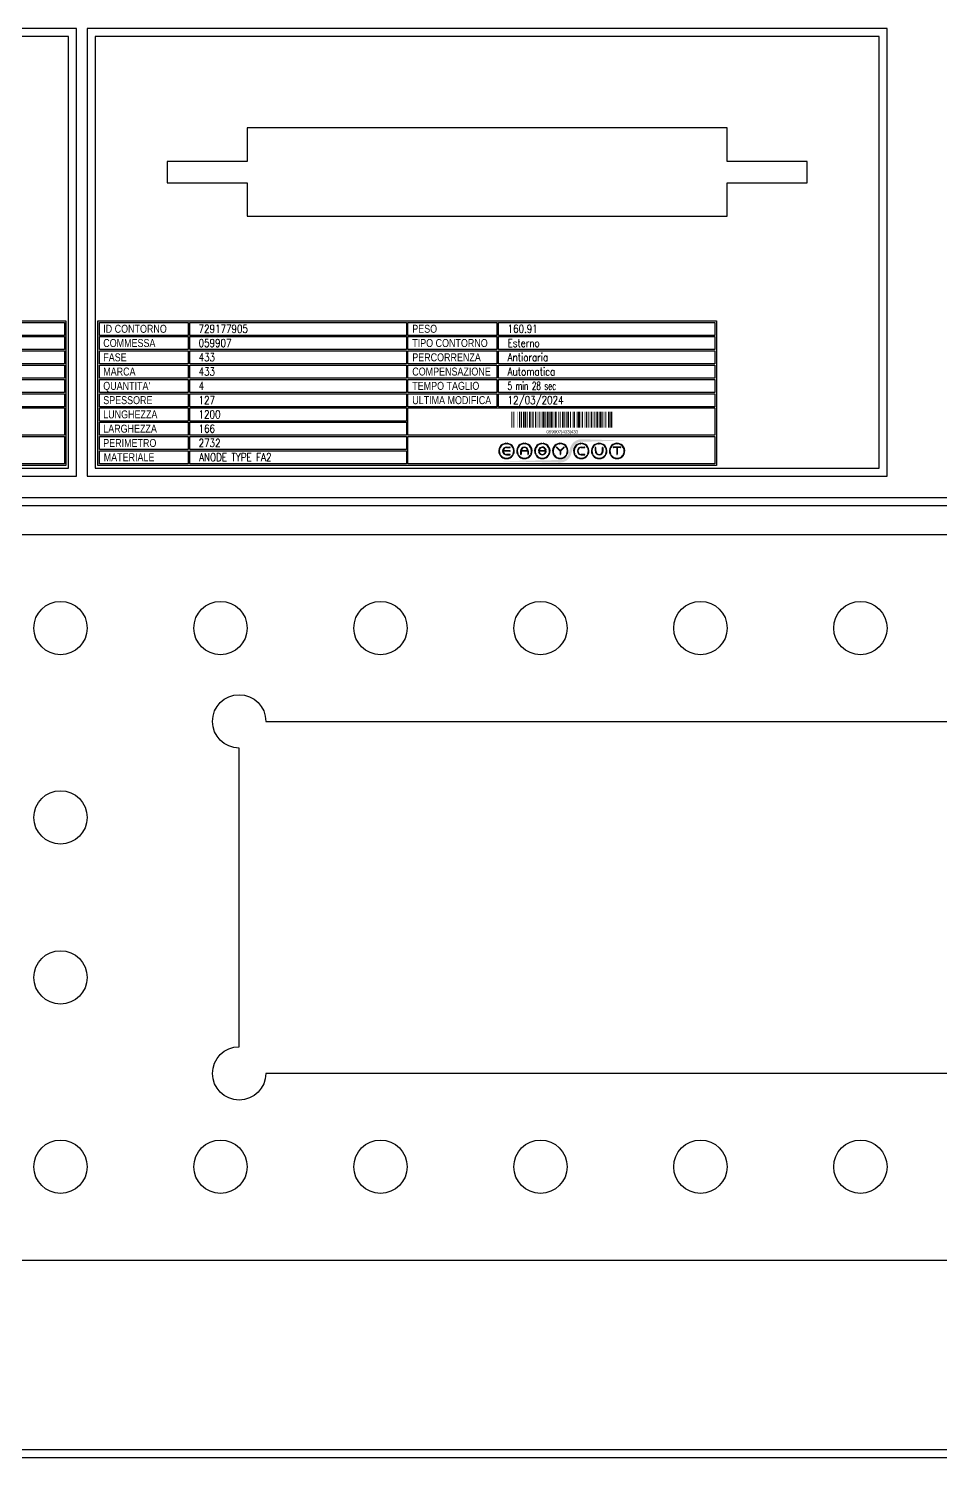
# Model space of a CAD drawing. Header units: millimetres. Extents: x 28039 to 145264, y 9873 to 40131.
# Drawn here: x 41309 to 43019, y 31193 to 33872 of the extents above; entities that cross this region are included whole.
import ezdxf
from ezdxf.enums import TextEntityAlignment as Align

# ---------------------------------------------------------------- set-up
doc = ezdxf.new("R2010")
doc.units = ezdxf.units.MM
doc.styles.add('EasyCutStyle', font='romans.shx', dxfattribs={"width": 0.8})
doc.styles.add('EasyCutStyle1', font='arial.ttf', dxfattribs={"width": 0.8})

# ---------------------------------------------------------------- blocks, each defined once
blk = doc.blocks.new('*U471')
at = {"color": 5}
blk.add_lwpolyline([(0, 0), (7000, 0), (7000, 1799), (0, 1799)], close=True, dxfattribs=at)
at = {"color": 7}
blk.add_lwpolyline([(15, 15), (6985, 15), (6985, 1784), (15, 1784)], close=True, dxfattribs=at)
at = {"style": 'EasyCutStyle'}
for tag, p, width in [('IDSHAPE', (208.9, 268.6), 0.8), ('WEIGTHSHAPE', (788.4, 268.6), 0.8), ('ORDERSHAPE', (208.9, 241.9), 0.8), ('TYPESHAPE', (788.4, 241.9), 0.8), ('PHASESHAPE', (208.9, 215.1), 0.8), ('JOUSHAPE', (788.4, 215.1), 0.8), ('MKSHAPE', (208.9, 188.4), 0.8), ('COMPSHAPE', (788.4, 188.4), 0.8), ('QTASHAPE', (208.9, 161.6), 0.8), ('TIMECUTSHAPE', (788.4, 161.6), 0.65), ('TKSHAPE', (208.9, 134.8), 0.8), ('LASTMODIFYSHAPE', (788.4, 134.8), 0.8), ('LENGTHSHAPE', (208.9, 108.1), 0.8), ('HEIGHTSHAPE', (208.9, 81.3), 0.8), ('PERIMETERSHAPE', (208.9, 54.5), 0.8), ('MATSHAPE', (209.8, 27.8), 0.8)]:
    blk.add_attdef(tag, p, '', height=15, dxfattribs=dict(at, width=width))
blk = doc.blocks.new('*U4')
at = {"color": 5}
blk.add_lwpolyline([(0, 0), (1200, 0), (1200, 839), (0, 839)], close=True, dxfattribs=at)
at = {"color": 7}
blk.add_lwpolyline([(15, 15), (1185, 15), (1185, 824), (15, 824)], close=True, dxfattribs=at)
at = {"color": 253}
blk.add_lwpolyline([(20, 291), (1180, 291), (1180, 20), (20, 20)], close=True, dxfattribs=at)
at = {"color": 2}
for points in [[(23, 288.1), (189.3, 288.1), (189.3, 263.7), (23, 263.7)], [(23, 288.1), (189.3, 288.1), (189.3, 263.7), (23, 263.7)], [(601.5, 288.1), (767.9, 288.1), (767.9, 263.7), (601.5, 263.7)], [(23, 261.4), (189.3, 261.4), (189.3, 237), (23, 237)], [(601.5, 261.4), (767.9, 261.4), (767.9, 237), (601.5, 237)], [(23, 234.6), (189.3, 234.6), (189.3, 210.2), (23, 210.2)], [(601.5, 234.6), (767.9, 234.6), (767.9, 210.2), (601.5, 210.2)], [(23, 207.9), (189.3, 207.9), (189.3, 183.4), (23, 183.4)], [(601.5, 207.9), (767.9, 207.9), (767.9, 183.4), (601.5, 183.4)], [(23, 181.1), (189.3, 181.1), (189.3, 156.7), (23, 156.7)], [(601.5, 181.1), (767.9, 181.1), (767.9, 156.7), (601.5, 156.7)], [(23, 154.3), (189.3, 154.3), (189.3, 129.9), (23, 129.9)], [(601.5, 154.3), (767.9, 154.3), (767.9, 129.9), (601.5, 129.9)], [(23, 127.6), (189.3, 127.6), (189.3, 103.1), (23, 103.1)], [(23, 100.8), (189.3, 100.8), (189.3, 76.4), (23, 76.4)], [(23, 74), (189.3, 74), (189.3, 49.6), (23, 49.6)], [(23, 47.3), (189.3, 47.3), (189.3, 22.9), (23, 22.9)]]:
    blk.add_lwpolyline(points, close=True, dxfattribs=at)
at = {"color": 1}
for points in [[(192.7, 288.1), (598.5, 288.1), (598.5, 263.7), (192.7, 263.7)], [(771.3, 288.1), (1177.2, 288.1), (1177.2, 263.7), (771.3, 263.7)], [(192.7, 261.4), (598.5, 261.4), (598.5, 237), (192.7, 237)], [(771.3, 261.4), (1177.2, 261.4), (1177.2, 237), (771.3, 237)], [(192.7, 234.6), (598.5, 234.6), (598.5, 210.2), (192.7, 210.2)], [(771.3, 234.6), (1177.2, 234.6), (1177.2, 210.2), (771.3, 210.2)], [(192.7, 207.9), (598.5, 207.9), (598.5, 183.4), (192.7, 183.4)], [(771.3, 207.9), (1177.2, 207.9), (1177.2, 183.4), (771.3, 183.4)], [(192.7, 181.1), (598.5, 181.1), (598.5, 156.7), (192.7, 156.7)], [(771.3, 181.1), (1177.2, 181.1), (1177.2, 156.7), (771.3, 156.7)], [(192.7, 154.3), (598.5, 154.3), (598.5, 129.9), (192.7, 129.9)], [(771.3, 154.3), (1177.2, 154.3), (1177.2, 129.9), (771.3, 129.9)], [(192.7, 127.6), (598.5, 127.6), (598.5, 103.1), (192.7, 103.1)], [(601.5, 127.6), (1177.2, 127.6), (1177.2, 76.4), (601.5, 76.4)], [(192.7, 100.8), (598.5, 100.8), (598.5, 76.4), (192.7, 76.4)], [(192.7, 74), (598.5, 74), (598.5, 49.6), (192.7, 49.6)], [(601.5, 74), (1177.2, 74), (1177.2, 22.9), (601.5, 22.9)], [(192.7, 47.3), (598.5, 47.3), (598.5, 22.9), (192.7, 22.9)]]:
    blk.add_lwpolyline(points, close=True, dxfattribs=at)
at = {"color": 161, "style": 'EasyCutStyle1', "width": 0.8}
for s, p in [('ID CONTORNO', (30.1, 268.6)), ('PESO', (609.6, 268.6)), ('COMMESSA', (30.1, 241.9)), ('TIPO CONTORNO', (609.6, 241.9)), ('FASE', (30.1, 215.1)), ('PERCORRENZA', (609.6, 215.1)), ('MARCA', (30.1, 188.4)), ('COMPENSAZIONE', (609.6, 188.4)), ("QUANTITA'", (30.1, 161.6)), ('TEMPO TAGLIO', (609.6, 161.6)), ('SPESSORE', (30.1, 134.8)), ('ULTIMA MODIFICA', (609.6, 134.8)), ('LUNGHEZZA', (30.1, 108.1)), ('LARGHEZZA', (30.1, 81.3)), ('PERIMETRO', (30.1, 54.5)), ('MATERIALE', (31, 27.8))]:
    blk.add_text(s, height=15, dxfattribs=at).set_placement(p)
at = {"style": 'EasyCutStyle'}
for tag, p, width in [('IDSHAPE', (208.9, 268.6), 0.8), ('WEIGTHSHAPE', (788.4, 268.6), 0.8), ('ORDERSHAPE', (208.9, 241.9), 0.8), ('TYPESHAPE', (788.4, 241.9), 0.8), ('PHASESHAPE', (208.9, 215.1), 0.8), ('JOUSHAPE', (788.4, 215.1), 0.8), ('MKSHAPE', (208.9, 188.4), 0.8), ('COMPSHAPE', (788.4, 188.4), 0.8), ('QTASHAPE', (208.9, 161.6), 0.8), ('TIMECUTSHAPE', (788.4, 161.6), 0.65), ('TKSHAPE', (208.9, 134.8), 0.8), ('LASTMODIFYSHAPE', (788.4, 134.8), 0.8), ('LENGTHSHAPE', (208.9, 108.1), 0.8), ('HEIGHTSHAPE', (208.9, 81.3), 0.8), ('PERIMETERSHAPE', (208.9, 54.5), 0.8), ('MATSHAPE', (209.8, 27.8), 0.8)]:
    blk.add_attdef(tag, p, '', height=15, dxfattribs=dict(at, width=width))
blk = doc.blocks.new('*U39')
at = {"color": 5}
blk.add_lwpolyline([(0, 0), (1500, 0), (1500, 839), (0, 839)], close=True, dxfattribs=at)
at = {"color": 7}
blk.add_lwpolyline([(15, 15), (1485, 15), (1485, 824), (15, 824)], close=True, dxfattribs=at)
at = {"color": 253}
blk.add_lwpolyline([(20, 291), (1180, 291), (1180, 20), (20, 20)], close=True, dxfattribs=at)
at = {"color": 2}
for points in [[(23, 288.1), (189.3, 288.1), (189.3, 263.7), (23, 263.7)], [(23, 288.1), (189.3, 288.1), (189.3, 263.7), (23, 263.7)], [(601.5, 288.1), (767.9, 288.1), (767.9, 263.7), (601.5, 263.7)], [(23, 261.4), (189.3, 261.4), (189.3, 237), (23, 237)], [(601.5, 261.4), (767.9, 261.4), (767.9, 237), (601.5, 237)], [(23, 234.6), (189.3, 234.6), (189.3, 210.2), (23, 210.2)], [(601.5, 234.6), (767.9, 234.6), (767.9, 210.2), (601.5, 210.2)], [(23, 207.9), (189.3, 207.9), (189.3, 183.4), (23, 183.4)], [(601.5, 207.9), (767.9, 207.9), (767.9, 183.4), (601.5, 183.4)], [(23, 181.1), (189.3, 181.1), (189.3, 156.7), (23, 156.7)], [(601.5, 181.1), (767.9, 181.1), (767.9, 156.7), (601.5, 156.7)], [(23, 154.3), (189.3, 154.3), (189.3, 129.9), (23, 129.9)], [(601.5, 154.3), (767.9, 154.3), (767.9, 129.9), (601.5, 129.9)], [(23, 127.6), (189.3, 127.6), (189.3, 103.1), (23, 103.1)], [(23, 100.8), (189.3, 100.8), (189.3, 76.4), (23, 76.4)], [(23, 74), (189.3, 74), (189.3, 49.6), (23, 49.6)], [(23, 47.3), (189.3, 47.3), (189.3, 22.9), (23, 22.9)]]:
    blk.add_lwpolyline(points, close=True, dxfattribs=at)
at = {"color": 1}
for points in [[(192.7, 288.1), (598.5, 288.1), (598.5, 263.7), (192.7, 263.7)], [(771.3, 288.1), (1177.2, 288.1), (1177.2, 263.7), (771.3, 263.7)], [(192.7, 261.4), (598.5, 261.4), (598.5, 237), (192.7, 237)], [(771.3, 261.4), (1177.2, 261.4), (1177.2, 237), (771.3, 237)], [(192.7, 234.6), (598.5, 234.6), (598.5, 210.2), (192.7, 210.2)], [(771.3, 234.6), (1177.2, 234.6), (1177.2, 210.2), (771.3, 210.2)], [(192.7, 207.9), (598.5, 207.9), (598.5, 183.4), (192.7, 183.4)], [(771.3, 207.9), (1177.2, 207.9), (1177.2, 183.4), (771.3, 183.4)], [(192.7, 181.1), (598.5, 181.1), (598.5, 156.7), (192.7, 156.7)], [(771.3, 181.1), (1177.2, 181.1), (1177.2, 156.7), (771.3, 156.7)], [(192.7, 154.3), (598.5, 154.3), (598.5, 129.9), (192.7, 129.9)], [(771.3, 154.3), (1177.2, 154.3), (1177.2, 129.9), (771.3, 129.9)], [(192.7, 127.6), (598.5, 127.6), (598.5, 103.1), (192.7, 103.1)], [(601.5, 127.6), (1177.2, 127.6), (1177.2, 76.4), (601.5, 76.4)], [(192.7, 100.8), (598.5, 100.8), (598.5, 76.4), (192.7, 76.4)], [(192.7, 74), (598.5, 74), (598.5, 49.6), (192.7, 49.6)], [(601.5, 74), (1177.2, 74), (1177.2, 22.9), (601.5, 22.9)], [(192.7, 47.3), (598.5, 47.3), (598.5, 22.9), (192.7, 22.9)]]:
    blk.add_lwpolyline(points, close=True, dxfattribs=at)
at = {"color": 161, "style": 'EasyCutStyle1', "width": 0.8}
for s, p in [('ID CONTORNO', (30.1, 268.6)), ('PESO', (609.6, 268.6)), ('COMMESSA', (30.1, 241.9)), ('TIPO CONTORNO', (609.6, 241.9)), ('FASE', (30.1, 215.1)), ('PERCORRENZA', (609.6, 215.1)), ('MARCA', (30.1, 188.4)), ('COMPENSAZIONE', (609.6, 188.4)), ("QUANTITA'", (30.1, 161.6)), ('TEMPO TAGLIO', (609.6, 161.6)), ('SPESSORE', (30.1, 134.8)), ('ULTIMA MODIFICA', (609.6, 134.8)), ('LUNGHEZZA', (30.1, 108.1)), ('LARGHEZZA', (30.1, 81.3)), ('PERIMETRO', (30.1, 54.5)), ('MATERIALE', (31, 27.8))]:
    blk.add_text(s, height=15, dxfattribs=at).set_placement(p)
at = {"style": 'EasyCutStyle'}
for tag, p, width in [('IDSHAPE', (208.9, 268.6), 0.8), ('WEIGTHSHAPE', (788.4, 268.6), 0.8), ('ORDERSHAPE', (208.9, 241.9), 0.8), ('TYPESHAPE', (788.4, 241.9), 0.8), ('PHASESHAPE', (208.9, 215.1), 0.8), ('JOUSHAPE', (788.4, 215.1), 0.8), ('MKSHAPE', (208.9, 188.4), 0.8), ('COMPSHAPE', (788.4, 188.4), 0.8), ('QTASHAPE', (208.9, 161.6), 0.8), ('TIMECUTSHAPE', (788.4, 161.6), 0.65), ('TKSHAPE', (208.9, 134.8), 0.8), ('LASTMODIFYSHAPE', (788.4, 134.8), 0.8), ('LENGTHSHAPE', (208.9, 108.1), 0.8), ('HEIGHTSHAPE', (208.9, 81.3), 0.8), ('PERIMETERSHAPE', (208.9, 54.5), 0.8), ('MATSHAPE', (209.8, 27.8), 0.8)]:
    blk.add_attdef(tag, p, '', height=15, dxfattribs=dict(at, width=width))
blk = doc.blocks.new('Logo')
h = blk.add_hatch(color=256)
h.set_gradient(color1=(255, 0, 0), color2=(255, 255, 0), tint=1)
h.paths.add_polyline_path([(20.5, 4.4, -0.339454), (37.1, 17.2), (118.6, 19.6), (37.1, 22, 0.339454), (15.8, 5.7), (13.2, -4.2, -0.339454), (-3.4, -16.9), (-118.2, -19.3), (-3.4, -21.7, 0.339454), (17.8, -5.4)])
for color, points in [(140, [(-115.9, -5.7, -1), (-116.7, -6.1, -0.520567), (-104.9, 14.3, -1), (-104.9, 13.5, 0.520567)]), (256, [(-97.3, 0.4), (-110, 0.4, -0.394366), (-103.7, 6.3), (-97.3, 6.3, 1), (-97.3, 7.2), (-103.7, 7.2, 1), (-103.7, -7.2), (-97.3, -7.2, 1), (-97.3, -6.3), (-103.7, -6.3, -0.394366), (-110, -0.4), (-97.3, -0.4, 1)]), (140, [(-91.4, -5.7, 1), (-90.6, -6.1, 0.520567), (-102.4, 14.3, 0.916853), (-102.6, 13.5, 0.043377), (-102.5, 13.5, -0.520567)]), (140, [(-82.3, -5.7, -1), (-83.1, -6.1, -0.520567), (-71.3, 14.3, -1), (-71.3, 13.5, 0.520567)]), (140, [(-57.8, -5.7, 1), (-57, -6.1, 0.520567), (-68.8, 14.3, 1), (-68.9, 13.5, -0.520567)]), (140, [(-48.7, -5.7, -1), (-49.5, -6.1, -0.520567), (-37.7, 14.3, -1), (-37.7, 13.5, 0.520567)]), (256, [(-31.2, -0.4, -0.486114), (-30.3, -1.5, -0.776377), (-42.6, -1.6, 1), (-43.4, -1.9, 0.776377), (-29.5, -1.7, 0.486114), (-31.2, 0.4), (-41.8, 0.4, -0.486114), (-42.6, 1.5, -0.776377), (-30.4, 1.6, 1), (-29.5, 1.9, 0.776377), (-43.5, 1.7, 0.486114), (-41.8, -0.4)]), (140, [(-24.2, -5.7, 1), (-23.4, -6.1, 0.520567), (-35.2, 14.3, 1), (-35.3, 13.5, -0.520567)]), (140, [(-15.1, -5.7, -1), (-15.9, -6.1, -0.520567), (-4.1, 14.3, -1), (-4.1, 13.5, 0.520567)]), (256, [(-9.3, 7.1, 1), (-10, 6.5), (-3.3, -0.2), (-3.3, -6.3, 1), (-2.4, -6.3), (-2.4, -0.2), (4.2, 6.5, 1), (3.6, 7.1), (-2.9, 0.6)]), (140, [(9.4, -5.7, 1), (10.2, -6.1, 0.520567), (-1.6, 14.3, 1), (-1.7, 13.5, -0.520567)]), (140, [(24.2, -5.7, -1), (23.4, -6.1, -0.520567), (35.2, 14.3, -1), (35.3, 13.5, 0.520567)]), (256, [(36.5, -7.2), (42.8, -7.2, 1), (42.8, -6.3), (36.5, -6.3, -1), (36.5, 6.3), (42.8, 6.3, 1), (42.8, 7.2), (36.5, 7.2, 1)]), (140, [(48.7, -5.7, 1), (49.5, -6.1, 0.520567), (37.7, 14.3, 1), (37.7, 13.5, -0.520567)]), (140, [(57.8, -5.7, -1), (57, -6.1, -0.520567), (68.8, 14.3, -1), (68.9, 13.5, 0.520567)]), (256, [(63.7, 0), (63.7, 6.3, 1), (62.9, 6.3), (62.9, 0, 1), (77.3, 0), (77.3, 6.3, 1), (76.4, 6.3), (76.4, 0, -1)]), (140, [(82.3, -5.7, 1), (83.1, -6.1, 0.520567), (71.3, 14.3, 1), (71.3, 13.5, -0.520567)]), (140, [(91.4, -5.7, -1), (90.6, -6.1, -0.520567), (102.4, 14.3, -1), (102.5, 13.5, 0.520567)]), (256, [(96.9, 7.2, 1), (96.9, 6.3), (103.2, 6.3), (103.2, -6.3, 1), (104.1, -6.3), (104.1, 6.3), (110.4, 6.3, 1), (110.4, 7.2)]), (140, [(115.9, -5.7, 1), (116.7, -6.1, 0.520567), (104.9, 14.3, 1), (104.9, 13.5, -0.520567)]), (140, [(-91.9, -8.3, 1), (-92.6, -7.8, -0.520567), (-114.8, -7.8, 1), (-115.5, -8.3, 0.520567)]), (140, [(-58.3, -8.3, 1), (-59, -7.8, -0.520567), (-81.2, -7.8, 1), (-81.9, -8.3, 0.520567)]), (140, [(-24.7, -8.3, 1), (-25.4, -7.8, -0.520567), (-47.6, -7.8, 1), (-48.3, -8.3, 0.520567)]), (140, [(8.9, -8.3, 1), (8.2, -7.8, -0.520567), (-14, -7.8, 1), (-14.7, -8.3, 0.520567)]), (140, [(48.3, -8.3, 1), (47.6, -7.8, -0.520567), (25.4, -7.8, 1), (24.7, -8.3, 0.520567)]), (140, [(81.9, -8.3, 1), (81.2, -7.8, -0.520567), (59, -7.8, 1), (58.3, -8.3, 0.520567)]), (140, [(115.5, -8.3, 1), (114.8, -7.8, -0.520567), (92.6, -7.8, 1), (91.9, -8.3, 0.520567)])]:
    blk.add_hatch(color=color).paths.add_polyline_path(points)
h = blk.add_hatch(color=256)
h.paths.add_polyline_path([(-63.7, -0.4), (-63.7, -6.3, 1), (-62.9, -6.3), (-62.9, 0, 1), (-77.3, 0), (-77.3, -6.3, 1), (-76.4, -6.3), (-76.4, -0.4)])
h.paths.add_polyline_path([(-76.4, 0.4, -0.933992), (-63.8, 0.4)], flags=16)
for p, q in [((-97.3, 0.4), (-110, 0.4)), ((-103.7, 7.2), (-97.3, 7.2)), ((-103.7, 6.3), (-97.3, 6.3)), ((-77.3, 0), (-77.3, -6.3)), ((-63.8, 0.4), (-76.4, 0.4)), ((-62.9, 0), (-62.9, -6.3)), ((-31.2, 0.4), (-41.8, 0.4)), ((-3.3, -0.2), (-10, 6.5)), ((-2.9, 0.6), (-9.3, 7.1)), ((-2.9, 0.6), (3.6, 7.1)), ((-2.4, -0.2), (4.2, 6.5)), ((36.5, 7.2), (42.8, 7.2)), ((36.5, 6.3), (42.8, 6.3)), ((62.9, 0), (62.9, 6.3)), ((63.7, 0), (63.7, 6.3)), ((76.4, 0), (76.4, 6.3)), ((77.3, 0), (77.3, 6.3)), ((110.4, 7.2), (96.9, 7.2)), ((103.2, 6.3), (96.9, 6.3)), ((103.2, 6.3), (103.2, -6.3)), ((104.1, 6.3), (104.1, -6.3)), ((110.4, 6.3), (104.1, 6.3)), ((-97.3, -0.4), (-110, -0.4)), ((-103.7, -6.3), (-97.3, -6.3)), ((-103.7, -7.2), (-97.3, -7.2)), ((-76.4, -0.4), (-76.4, -6.3)), ((-63.7, -0.4), (-76.4, -0.4)), ((-63.7, -0.4), (-63.7, -6.3)), ((-31.2, -0.4), (-41.8, -0.4)), ((-3.3, -0.2), (-3.3, -6.3)), ((-2.4, -0.2), (-2.4, -6.3)), ((36.5, -6.3), (42.8, -6.3)), ((36.5, -7.2), (42.8, -7.2))]:
    blk.add_line(p, q)
at = {"color": 140}
for centre, radius, start, end in [((-103.7, 0), 14.4, 95, 205), ((-103.7, 0), 13.5, 95, 205), ((-104.9, 13.9), 0.432, 275, 95), ((-102.5, 13.9), 0.432, 85, 265), ((-103.7, 0), 13.5, 335, 85), ((-103.7, 0), 14.4, 335, 85), ((-70.1, 0), 14.4, 95, 205), ((-70.1, 0), 13.5, 95, 205), ((-71.3, 13.9), 0.432, 275, 95), ((-68.9, 13.9), 0.432, 85, 265), ((-70.1, 0), 13.5, 335, 85), ((-70.1, 0), 14.4, 335, 85), ((-36.5, 0), 14.4, 95, 205), ((-36.5, 0), 13.5, 95, 205), ((-37.7, 13.9), 0.432, 275, 95), ((-35.3, 13.9), 0.432, 85, 265), ((-36.5, 0), 13.5, 335, 85), ((-36.5, 0), 14.4, 335, 85), ((-2.9, 0), 14.4, 95, 205), ((-2.9, 0), 13.5, 95, 205), ((-4.1, 13.9), 0.432, 275, 95), ((-1.7, 13.9), 0.432, 85, 265), ((-2.9, 0), 13.5, 335, 85), ((-2.9, 0), 14.4, 335, 85), ((36.5, 0), 14.4, 95, 205), ((36.5, 0), 13.5, 95, 205), ((35.3, 13.9), 0.432, 275, 95), ((37.7, 13.9), 0.432, 85, 265), ((36.5, 0), 14.4, 335, 85), ((36.5, 0), 13.5, 335, 85), ((70.1, 0), 14.4, 95, 205), ((70.1, 0), 13.5, 95, 205), ((68.9, 13.9), 0.432, 275, 95), ((71.3, 13.9), 0.432, 85, 265), ((70.1, 0), 14.4, 335, 85), ((70.1, 0), 13.5, 335, 85), ((103.7, 0), 14.4, 95, 205), ((103.7, 0), 13.5, 95, 205), ((102.5, 13.9), 0.432, 275, 95), ((104.9, 13.9), 0.432, 85, 265), ((103.7, 0), 14.4, 335, 85), ((103.7, 0), 13.5, 335, 85), ((-116.3, -5.9), 0.432, 205, 25), ((-115.1, -8), 0.432, 35, 215), ((-103.7, 0), 14.4, 215, 325), ((-103.7, 0), 13.5, 215, 325), ((-92.2, -8), 0.432, 325, 145), ((-91, -5.9), 0.432, 155, 335), ((-82.7, -5.9), 0.432, 205, 25), ((-81.5, -8), 0.432, 35, 215), ((-70.1, 0), 14.4, 215, 325), ((-70.1, 0), 13.5, 215, 325), ((-58.6, -8), 0.432, 325, 145), ((-57.4, -5.9), 0.432, 155, 335), ((-49.1, -5.9), 0.432, 205, 25), ((-47.9, -8), 0.432, 35, 215), ((-36.5, 0), 14.4, 215, 325), ((-36.5, 0), 13.5, 215, 325), ((-25, -8), 0.432, 325, 145), ((-23.8, -5.9), 0.432, 155, 335), ((-15.5, -5.9), 0.432, 205, 25), ((-14.3, -8), 0.432, 35, 215), ((-2.9, 0), 14.4, 215, 325), ((-2.9, 0), 13.5, 215, 325), ((8.6, -8), 0.432, 325, 145), ((9.8, -5.9), 0.432, 155, 335), ((23.8, -5.9), 0.432, 205, 25), ((25, -8), 0.432, 35, 215), ((36.5, 0), 14.4, 215, 325), ((36.5, 0), 13.5, 215, 325), ((47.9, -8), 0.432, 325, 145), ((49.1, -5.9), 0.432, 155, 335), ((57.4, -5.9), 0.432, 205, 25), ((58.6, -8), 0.432, 35, 215), ((70.1, 0), 14.4, 215, 325), ((70.1, 0), 13.5, 215, 325), ((81.5, -8), 0.432, 325, 145), ((82.7, -5.9), 0.432, 155, 335), ((91, -5.9), 0.432, 205, 25), ((92.2, -8), 0.432, 35, 215), ((103.7, 0), 14.4, 215, 325), ((103.7, 0), 13.5, 215, 325), ((115.1, -8), 0.432, 325, 145), ((116.3, -5.9), 0.432, 155, 335)]:
    blk.add_arc(centre, radius, start, end, dxfattribs=at)
for centre, radius, start, end in [((-103.7, 0), 7.2, 90, 270), ((-103.7, 0), 6.34, 90, 176.0904), ((-97.3, 6.8), 0.432, 270, 90), ((-97.3, 0), 0.432, 270, 90), ((-70.1, 0), 7.2, 0, 180), ((-70.1, 0), 6.34, 3.9096, 176.0904), ((-36.5, 0), 7.2, 15, 166.2998), ((-41.8, 1.3), 1.73, 166.2998, 270), ((-41.8, 1.3), 0.864, 166.2998, 270), ((-36.5, 0), 6.34, 15, 166.2998), ((-31.2, -1.3), 1.73, 346.2998, 90), ((-29.9, 1.8), 0.432, 195, 15), ((-9.6, 6.8), 0.432, 45, 225), ((3.9, 6.8), 0.432, 315, 135), ((36.5, 0), 7.2, 90, 270), ((36.5, 0), 6.34, 90, 270), ((42.8, 6.8), 0.432, 270, 90), ((63.3, 6.3), 0.432, 0, 180), ((70.1, 0), 7.2, 180, 0), ((70.1, 0), 6.34, 180, 0), ((76.8, 6.3), 0.432, 0, 180), ((96.9, 6.8), 0.432, 90, 270), ((110.4, 6.8), 0.432, 270, 90), ((-103.7, 0), 6.34, 183.9096, 270), ((-97.3, -6.8), 0.432, 270, 90), ((-76.8, -6.3), 0.432, 180, 0), ((-63.3, -6.3), 0.432, 180, 0), ((-43, -1.8), 0.432, 15, 195), ((-36.5, 0), 7.2, 195, 346.2998), ((-36.5, 0), 6.34, 195, 346.2998), ((-31.2, -1.3), 0.864, 346.2998, 90), ((-2.9, -6.3), 0.432, 180, 0), ((42.8, -6.8), 0.432, 270, 90), ((103.7, -6.3), 0.432, 180, 0)]:
    blk.add_arc(centre, radius, start, end)
blk = doc.blocks.new('BARCODE128_729177905', base_point=(42308.8, 33113.4))
at = {"linetype": 'Continuous'}
for points, const_width in [([(42309.8, 33113.4), (42309.8, 33143.4)], 2), ([(42312.3, 33113.4), (42312.3, 33143.4)], 1), ([(42315.3, 33113.4), (42315.3, 33143.4)], 1), ([(42320.3, 33113.4), (42320.3, 33143.4)], 1), ([(42324.3, 33113.4), (42324.3, 33143.4)], 3), ([(42327.8, 33113.4), (42327.8, 33143.4)], 2), ([(42331.8, 33113.4), (42331.8, 33143.4)], 2), ([(42335.3, 33113.4), (42335.3, 33143.4)], 3), ([(42339.3, 33113.4), (42339.3, 33143.4)], 1), ([(42343.3, 33113.4), (42343.3, 33143.4)], 3), ([(42347.3, 33113.4), (42347.3, 33143.4)], 1), ([(42349.8, 33113.4), (42349.8, 33143.4)], 2), ([(42354.3, 33113.4), (42354.3, 33143.4)], 3), ([(42358.3, 33113.4), (42358.3, 33143.4)], 1), ([(42360.8, 33113.4), (42360.8, 33143.4)], 2), ([(42364.3, 33113.4), (42364.3, 33143.4)], 1), ([(42368.3, 33113.4), (42368.3, 33143.4)], 3), ([(42371.8, 33113.4), (42371.8, 33143.4)], 2), ([(42376.3, 33113.4), (42376.3, 33143.4)], 3), ([(42379.8, 33113.4), (42379.8, 33143.4)], 2), ([(42383.3, 33113.4), (42383.3, 33143.4)], 3), ([(42386.3, 33113.4), (42386.3, 33143.4)], 1), ([(42388.3, 33113.4), (42388.3, 33143.4)], 1), ([(42391.8, 33113.4), (42391.8, 33143.4)], 4), ([(42397.8, 33113.4), (42397.8, 33143.4)], 2), ([(42401.3, 33113.4), (42401.3, 33143.4)], 1), ([(42405.3, 33113.4), (42405.3, 33143.4)], 3), ([(42408.8, 33113.4), (42408.8, 33143.4)], 2), ([(42412.3, 33113.4), (42412.3, 33143.4)], 1), ([(42415.3, 33113.4), (42415.3, 33143.4)], 3), ([(42419.8, 33113.4), (42419.8, 33143.4)], 2), ([(42423.3, 33113.4), (42423.3, 33143.4)], 1), ([(42426.3, 33113.4), (42426.3, 33143.4)], 3), ([(42430.3, 33113.4), (42430.3, 33143.4)], 1), ([(42432.3, 33113.4), (42432.3, 33143.4)], 1), ([(42435.8, 33113.4), (42435.8, 33143.4)], 4), ([(42441.8, 33113.4), (42441.8, 33143.4)], 2), ([(42445.3, 33113.4), (42445.3, 33143.4)], 1), ([(42449.3, 33113.4), (42449.3, 33143.4)], 3), ([(42452.8, 33113.4), (42452.8, 33143.4)], 2), ([(42456.3, 33113.4), (42456.3, 33143.4)], 1), ([(42459.3, 33113.4), (42459.3, 33143.4)], 3), ([(42463.8, 33113.4), (42463.8, 33143.4)], 2), ([(42467.3, 33113.4), (42467.3, 33143.4)], 1), ([(42470.3, 33113.4), (42470.3, 33143.4)], 3), ([(42475.8, 33113.4), (42475.8, 33143.4)], 4), ([(42479.3, 33113.4), (42479.3, 33143.4)], 1), ([(42482.3, 33113.4), (42482.3, 33143.4)], 1), ([(42485.8, 33113.4), (42485.8, 33143.4)], 2), ([(42491.3, 33113.4), (42491.3, 33143.4)], 3), ([(42494.3, 33113.4), (42494.3, 33143.4)], 1), ([(42496.8, 33113.4), (42496.8, 33143.4)], 2)]:
    blk.add_lwpolyline(points, dxfattribs=dict(at, const_width=const_width))
blk.add_text('059907|433|433', height=6).set_placement((42404.3, 33102.9), align=Align.CENTER)

msp = doc.modelspace()

# ---------------------------------------------------------------- linework, layer by layer
at = {"color": 2}
msp.add_lwpolyline([(41568.8, 33583.4), (41718.8, 33583.4), (41718.8, 33520.4), (42618.8, 33520.4), (42618.8, 33583.4), (42768.8, 33583.4), (42768.8, 33623.4), (42618.8, 33623.4), (42618.8, 33686.4), (41718.8, 33686.4), (41718.8, 33623.4), (41568.8, 33623.4)], close=True, dxfattribs=at)
at = {"color": 2, "elevation": 0}
msp.add_lwpolyline([(41703.8, 31963.4), (41703.8, 32523.4, -2.414201), (41753.8, 32573.4), (46608.8, 32573.4), (46638.8, 32603.4), (46638.8, 32893.4), (46608.8, 32923.4), (40628.8, 32923.4), (40598.8, 32893.4), (40598.8, 32603.4), (40628.8, 32573.4), (40828.8, 32573.4, -2.414201), (40878.8, 32523.4), (40878.8, 31963.4, -2.414201), (40828.8, 31913.4), (40628.8, 31913.4), (40598.8, 31883.4), (40598.8, 31593.4), (40628.8, 31563.4), (46608.8, 31563.4), (46638.8, 31593.4), (46638.8, 31883.4), (46608.8, 31913.4), (41753.8, 31913.4, -2.414201)], format="xyb", close=True, dxfattribs=at)
at = {"color": 4}
for centre in [(41368.8, 32748.4, 0), (41668.8, 32748.4, 0), (41968.8, 32748.4, 0), (42268.8, 32748.4, 0), (42568.8, 32748.4, 0), (42868.8, 32748.4, 0), (41368.8, 32393.4, 0), (41368.8, 32093.4, 0), (41368.8, 31738.4, 0), (41668.8, 31738.4, 0), (41968.8, 31738.4, 0), (42268.8, 31738.4, 0), (42568.8, 31738.4, 0), (42868.8, 31738.4, 0)]:
    msp.add_circle(centre, 50, dxfattribs=at)

# ---------------------------------------------------------------- block references
for name, p, values in [('*U4', (40198.8, 33033.4), {'IDSHAPE': '594600558', 'ORDERSHAPE': '059907', 'PHASESHAPE': '430', 'MKSHAPE': '430', 'TKSHAPE': '10', 'LENGTHSHAPE': '817.9', 'HEIGHTSHAPE': '349', 'MATSHAPE': 'S355G8+M Z35 CV2', 'LASTMODIFYSHAPE': '12/03/2024', 'PERIMETERSHAPE': '2213.5', 'WEIGTHSHAPE': '20.84', 'TYPESHAPE': 'Esterno', 'JOUSHAPE': 'Antioraria', 'COMPSHAPE': 'Automatica', 'TIMECUTSHAPE': '5 min 12 sec', 'QTASHAPE': '2'}), ('*U39', (41418.8, 33033.4), {'IDSHAPE': '729177905', 'ORDERSHAPE': '059907', 'PHASESHAPE': '433', 'MKSHAPE': '433', 'TKSHAPE': '127', 'LENGTHSHAPE': '1200', 'HEIGHTSHAPE': '166', 'MATSHAPE': 'ANODE TYPE FA2', 'LASTMODIFYSHAPE': '12/03/2024', 'PERIMETERSHAPE': '2732', 'WEIGTHSHAPE': '160.91', 'TYPESHAPE': 'Esterno', 'JOUSHAPE': 'Antioraria', 'COMPSHAPE': 'Automatica', 'TIMECUTSHAPE': '5 min 28 sec', 'QTASHAPE': '4'})]:
    msp.add_blockref(name, p).add_auto_attribs(values)
for name, p in [('BARCODE128_729177905', (42214.3, 33123.9)), ('Logo', (42308.8, 33080.4)), ('*U471', (40118.8, 31193.4))]:
    msp.add_blockref(name, p)

doc.saveas('drawing.dxf')
